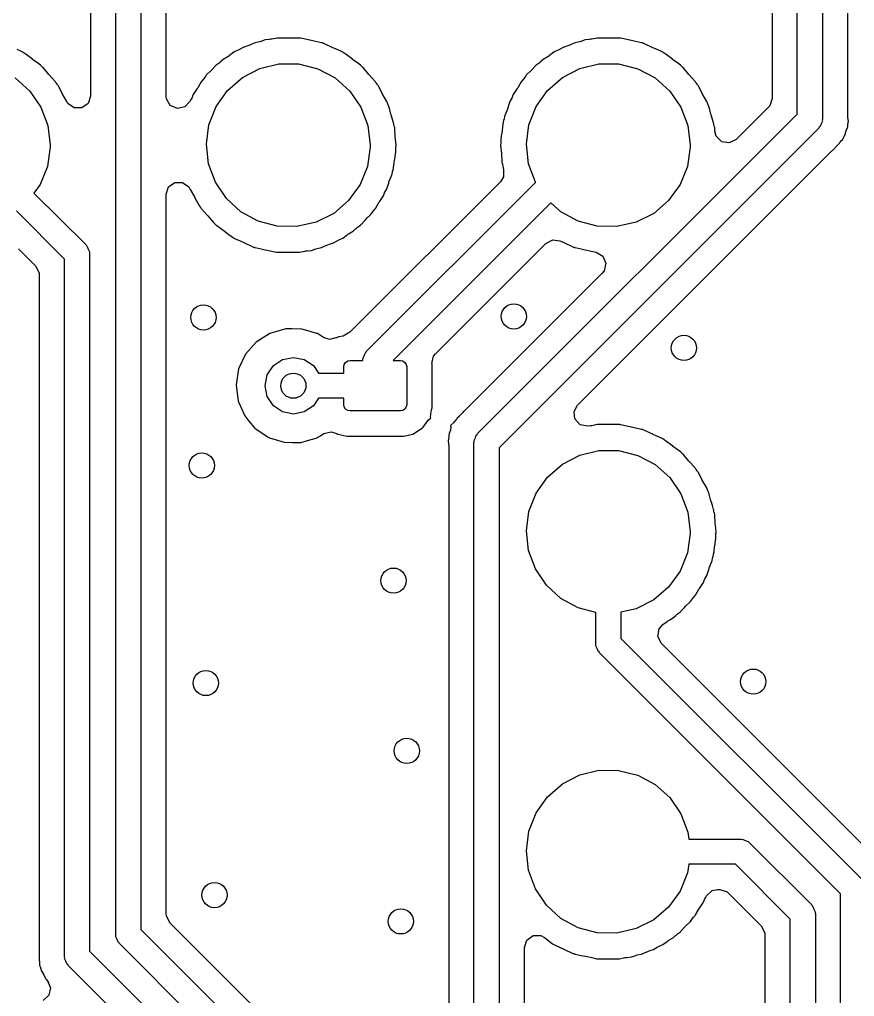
# Model space of a CAD drawing. Extents: x 100.2 to 143.8, y -109.8 to -50.2.
# Drawn here: x 115.78 to 122.4, y -76.1 to -68.34 of the extents above; entities that cross this region are included whole.
import ezdxf

# ---------------------------------------------------------------- set-up
doc = ezdxf.new("R2010")
doc.units = 0
doc.layers.add('BLACK', color=7, linetype='CONTINUOUS')

msp = doc.modelspace()

# ---------------------------------------------------------------- linework, layer by layer
at = {"layer": 'BLACK', "linetype": 'CONTINUOUS'}
for p, q in [((121.95, -69.0926), (121.95, -65.76)), ((121.75, -65.7873), (121.75, -68.9685)), ((122.15, -65.8014), (122.15, -69.134)), ((122.351, -69.1067), (122.351, -65.9255)), ((116.54, -75.61), (116.54, -67.9489)), ((116.74, -67.9471), (116.74, -75.5686)), ((116.34, -68.1695), (116.34, -68.9506)), ((116.941, -68.9506), (116.941, -68.1743)), ((117.78, -68.4981), (117.77, -68.4996)), ((117.821, -68.4895), (117.78, -68.4981)), ((118, -68.4895), (117.821, -68.4895)), ((118.001, -68.4896), (118, -68.4895)), ((118.005, -68.4898), (118.001, -68.4896)), ((118.001, -68.4896), (118.001, -68.4896)), ((118.001, -68.4896), (118.001, -68.4896)), ((118.009, -68.4907), (118.005, -68.4898)), ((118.092, -68.5091), (118.009, -68.4907)), ((118.009, -68.4907), (118.009, -68.4907)), ((120.32, -68.4981), (120.31, -68.4996)), ((120.361, -68.4895), (120.32, -68.4981)), ((120.54, -68.4895), (120.361, -68.4895)), ((120.541, -68.4896), (120.54, -68.4895)), ((120.545, -68.4898), (120.541, -68.4896)), ((120.541, -68.4896), (120.541, -68.4896)), ((120.541, -68.4896), (120.541, -68.4896)), ((120.549, -68.4907), (120.545, -68.4898)), ((120.632, -68.5091), (120.549, -68.4907)), ((120.549, -68.4907), (120.549, -68.4907)), ((117.547, -68.5661), (117.522, -68.5811)), ((117.551, -68.5634), (117.547, -68.5661)), ((117.547, -68.5661), (117.547, -68.5661)), ((117.596, -68.5482), (117.551, -68.5634)), ((117.605, -68.5448), (117.596, -68.5482)), ((117.62, -68.538), (117.605, -68.5448)), ((117.646, -68.5267), (117.62, -68.538)), ((117.68, -68.5195), (117.646, -68.5267)), ((117.691, -68.5165), (117.68, -68.5195)), ((117.726, -68.5044), (117.691, -68.5165)), ((117.761, -68.5007), (117.726, -68.5044)), ((117.77, -68.4996), (117.761, -68.5007)), ((118.093, -68.5093), (118.092, -68.5091)), ((118.125, -68.5162), (118.093, -68.5093)), ((118.174, -68.5267), (118.125, -68.5162)), ((118.177, -68.528), (118.174, -68.5267)), ((118.179, -68.5286), (118.177, -68.528)), ((118.18, -68.529), (118.179, -68.5286)), ((118.186, -68.5301), (118.18, -68.529)), ((118.191, -68.5324), (118.186, -68.5301)), ((118.263, -68.5659), (118.191, -68.5324)), ((118.191, -68.5324), (118.191, -68.5324)), ((118.264, -68.5667), (118.263, -68.5659)), ((118.297, -68.5811), (118.264, -68.5667)), ((120.087, -68.5661), (120.062, -68.5811)), ((120.091, -68.5634), (120.087, -68.5661)), ((120.087, -68.5661), (120.087, -68.5661)), ((120.136, -68.5482), (120.091, -68.5634)), ((120.145, -68.5448), (120.136, -68.5482)), ((120.16, -68.538), (120.145, -68.5448)), ((120.186, -68.5267), (120.16, -68.538)), ((120.22, -68.5195), (120.186, -68.5267)), ((120.231, -68.5165), (120.22, -68.5195)), ((120.266, -68.5044), (120.231, -68.5165)), ((120.301, -68.5007), (120.266, -68.5044)), ((120.31, -68.4996), (120.301, -68.5007)), ((120.633, -68.5093), (120.632, -68.5091)), ((120.665, -68.5162), (120.633, -68.5093)), ((120.714, -68.5267), (120.665, -68.5162)), ((120.717, -68.528), (120.714, -68.5267)), ((120.719, -68.5286), (120.717, -68.528)), ((120.72, -68.529), (120.719, -68.5286)), ((120.726, -68.5301), (120.72, -68.529)), ((120.731, -68.5324), (120.726, -68.5301)), ((120.803, -68.5659), (120.731, -68.5324)), ((120.731, -68.5324), (120.731, -68.5324)), ((120.804, -68.5667), (120.803, -68.5659)), ((120.837, -68.5811), (120.804, -68.5667)), ((115.793, -68.5973), (115.757, -68.5811)), ((115.798, -68.5994), (115.793, -68.5973)), ((115.793, -68.5973), (115.793, -68.5973)), ((115.802, -68.6024), (115.798, -68.5994)), ((115.802, -68.6027), (115.802, -68.6024)), ((115.807, -68.6053), (115.802, -68.6027)), ((115.808, -68.606), (115.807, -68.6053)), ((115.813, -68.6082), (115.808, -68.606)), ((115.829, -68.6206), (115.813, -68.6082)), ((115.878, -68.6576), (115.829, -68.6206)), ((117.437, -68.6323), (117.393, -68.6586)), ((117.444, -68.6275), (117.437, -68.6323)), ((117.478, -68.6024), (117.444, -68.6275)), ((117.482, -68.5994), (117.478, -68.6024)), ((117.487, -68.5973), (117.482, -68.5994)), ((117.511, -68.5867), (117.487, -68.5973)), ((117.487, -68.5973), (117.487, -68.5973)), ((117.522, -68.5811), (117.511, -68.5867)), ((118.333, -68.5973), (118.297, -68.5811)), ((118.338, -68.5994), (118.333, -68.5973)), ((118.333, -68.5973), (118.333, -68.5973)), ((118.342, -68.6024), (118.338, -68.5994)), ((118.342, -68.6027), (118.342, -68.6024)), ((118.347, -68.6053), (118.342, -68.6027)), ((118.348, -68.606), (118.347, -68.6053)), ((118.353, -68.6082), (118.348, -68.606)), ((118.369, -68.6206), (118.353, -68.6082)), ((118.418, -68.6576), (118.369, -68.6206)), ((119.977, -68.6323), (119.933, -68.6586)), ((119.984, -68.6275), (119.977, -68.6323)), ((120.018, -68.6024), (119.984, -68.6275)), ((120.022, -68.5994), (120.018, -68.6024)), ((120.027, -68.5973), (120.022, -68.5994)), ((120.051, -68.5867), (120.027, -68.5973)), ((120.027, -68.5973), (120.027, -68.5973)), ((120.062, -68.5811), (120.051, -68.5867)), ((120.873, -68.5973), (120.837, -68.5811)), ((120.878, -68.5994), (120.873, -68.5973)), ((120.873, -68.5973), (120.873, -68.5973)), ((120.882, -68.6024), (120.878, -68.5994)), ((120.882, -68.6027), (120.882, -68.6024)), ((120.887, -68.6053), (120.882, -68.6027)), ((120.888, -68.606), (120.887, -68.6053)), ((120.893, -68.6082), (120.888, -68.606)), ((120.909, -68.6206), (120.893, -68.6082)), ((120.958, -68.6576), (120.909, -68.6206)), ((115.88, -68.659), (115.878, -68.6576)), ((115.922, -68.6901), (115.88, -68.659)), ((115.942, -68.7045), (115.922, -68.6901)), ((115.946, -68.7083), (115.942, -68.7045)), ((115.95, -68.7118), (115.946, -68.7083)), ((115.952, -68.7135), (115.95, -68.7116)), ((115.95, -68.7116), (115.95, -68.7118)), ((115.956, -68.7172), (115.952, -68.7135)), ((115.952, -68.7135), (115.952, -68.7135)), ((115.96, -68.7205), (115.956, -68.7172)), ((115.963, -68.7246), (115.96, -68.7205)), ((116.01, -68.7799), (115.963, -68.7246)), ((115.963, -68.7246), (115.963, -68.7246)), ((117.334, -68.7083), (117.304, -68.7425)), ((117.338, -68.7045), (117.334, -68.7083)), ((117.334, -68.7083), (117.334, -68.7083)), ((117.36, -68.6881), (117.338, -68.7045)), ((117.37, -68.6799), (117.36, -68.6881)), ((117.389, -68.6622), (117.37, -68.6799)), ((117.393, -68.6586), (117.389, -68.6622)), ((117.389, -68.6622), (117.389, -68.6622)), ((117.545, -68.8024), (117.683, -68.7308)), ((117.683, -68.7308), (117.835, -68.6943)), ((117.835, -68.6943), (117.991, -68.6951)), ((117.991, -68.6951), (118.143, -68.7332)), ((118.42, -68.659), (118.418, -68.6576)), ((118.462, -68.6901), (118.42, -68.659)), ((118.482, -68.7045), (118.462, -68.6901)), ((118.486, -68.7083), (118.482, -68.7045)), ((118.49, -68.7118), (118.486, -68.7083)), ((118.492, -68.7135), (118.49, -68.7116)), ((118.49, -68.7116), (118.49, -68.7118)), ((118.496, -68.7172), (118.492, -68.7135)), ((118.492, -68.7135), (118.492, -68.7135)), ((118.5, -68.7205), (118.496, -68.7172)), ((118.503, -68.7246), (118.5, -68.7205)), ((118.55, -68.7799), (118.503, -68.7246)), ((118.503, -68.7246), (118.503, -68.7246)), ((119.874, -68.7083), (119.844, -68.7425)), ((119.878, -68.7045), (119.874, -68.7083)), ((119.874, -68.7083), (119.874, -68.7083)), ((119.9, -68.6881), (119.878, -68.7045)), ((119.91, -68.6799), (119.9, -68.6881)), ((119.929, -68.6622), (119.91, -68.6799)), ((119.933, -68.6586), (119.929, -68.6622)), ((119.929, -68.6622), (119.929, -68.6622)), ((120.085, -68.8024), (120.223, -68.7308)), ((120.223, -68.7308), (120.375, -68.6943)), ((120.375, -68.6943), (120.531, -68.6951)), ((120.531, -68.6951), (120.683, -68.7332)), ((120.96, -68.659), (120.958, -68.6576)), ((121.002, -68.6901), (120.96, -68.659)), ((121.022, -68.7045), (121.002, -68.6901)), ((121.026, -68.7083), (121.022, -68.7045)), ((121.03, -68.7118), (121.026, -68.7083)), ((121.032, -68.7135), (121.03, -68.7116)), ((121.03, -68.7116), (121.03, -68.7118)), ((121.036, -68.7172), (121.032, -68.7135)), ((121.032, -68.7135), (121.032, -68.7135)), ((121.04, -68.7205), (121.036, -68.7172)), ((121.043, -68.7246), (121.04, -68.7205)), ((121.09, -68.7799), (121.043, -68.7246)), ((121.043, -68.7246), (121.043, -68.7246)), ((115.741, -68.8063), (115.858, -68.9101)), ((116.012, -68.7823), (116.01, -68.7799)), ((116.058, -68.8335), (116.012, -68.7823)), ((117.243, -68.8085), (117.235, -68.8191)), ((117.255, -68.79), (117.243, -68.8085)), ((117.258, -68.7855), (117.255, -68.79)), ((117.255, -68.79), (117.255, -68.79)), ((117.298, -68.7482), (117.258, -68.7855)), ((117.304, -68.7425), (117.298, -68.7482)), ((117.427, -68.9051), (117.545, -68.8024)), ((118.143, -68.7332), (118.281, -68.8063)), ((118.281, -68.8063), (118.398, -68.9101)), ((118.552, -68.7823), (118.55, -68.7799)), ((118.598, -68.8335), (118.552, -68.7823)), ((119.783, -68.8085), (119.775, -68.8191)), ((119.795, -68.79), (119.783, -68.8085)), ((119.798, -68.7855), (119.795, -68.79)), ((119.795, -68.79), (119.795, -68.79)), ((119.838, -68.7482), (119.798, -68.7855)), ((119.844, -68.7425), (119.838, -68.7482)), ((119.967, -68.9051), (120.085, -68.8024)), ((120.683, -68.7332), (120.821, -68.8063)), ((120.821, -68.8063), (120.938, -68.9101)), ((121.092, -68.7823), (121.09, -68.7799)), ((121.138, -68.8335), (121.092, -68.7823)), ((116.062, -68.8373), (116.058, -68.8335)), ((116.058, -68.8335), (116.058, -68.8335)), ((116.064, -68.8418), (116.062, -68.8373)), ((116.066, -68.8445), (116.064, -68.8418)), ((116.074, -68.8557), (116.066, -68.8445)), ((116.079, -68.8616), (116.074, -68.8557)), ((116.082, -68.8663), (116.079, -68.8616)), ((116.114, -68.9274), (116.082, -68.8663)), ((116.082, -68.8663), (116.082, -68.8663)), ((117.191, -68.8845), (117.187, -68.8906)), ((117.218, -68.8373), (117.191, -68.8845)), ((117.235, -68.8191), (117.218, -68.8373)), ((118.602, -68.8373), (118.598, -68.8335)), ((118.598, -68.8335), (118.598, -68.8335)), ((118.604, -68.8418), (118.602, -68.8373)), ((118.606, -68.8445), (118.604, -68.8418)), ((118.614, -68.8557), (118.606, -68.8445)), ((118.619, -68.8616), (118.614, -68.8557)), ((118.622, -68.8663), (118.619, -68.8616)), ((118.654, -68.9274), (118.622, -68.8663)), ((118.622, -68.8663), (118.622, -68.8663)), ((119.731, -68.8845), (119.727, -68.8906)), ((119.758, -68.8373), (119.731, -68.8845)), ((119.775, -68.8191), (119.758, -68.8373)), ((121.142, -68.8373), (121.138, -68.8335)), ((121.138, -68.8335), (121.138, -68.8335)), ((121.144, -68.8418), (121.142, -68.8373)), ((121.146, -68.8445), (121.144, -68.8418)), ((121.154, -68.8557), (121.146, -68.8445)), ((121.159, -68.8616), (121.154, -68.8557)), ((121.162, -68.8663), (121.159, -68.8616)), ((121.194, -68.9274), (121.162, -68.8663)), ((121.162, -68.8663), (121.162, -68.8663)), ((115.858, -68.9101), (115.946, -69.0389)), ((116.116, -68.9308), (116.114, -68.9274)), ((116.151, -68.9922), (116.116, -68.9308)), ((116.34, -68.9506), (116.321, -69.0087)), ((116.943, -68.9711), (116.941, -68.9506)), ((117.146, -68.961), (117.139, -68.9738)), ((117.153, -68.9433), (117.146, -68.961)), ((117.155, -68.9384), (117.153, -68.9433)), ((117.153, -68.9433), (117.153, -68.9433)), ((117.187, -68.8906), (117.155, -68.9384)), ((117.337, -69.0328), (117.427, -68.9051)), ((118.398, -68.9101), (118.486, -69.0389)), ((118.656, -68.9308), (118.654, -68.9274)), ((118.691, -68.9922), (118.656, -68.9308)), ((119.686, -68.961), (119.679, -68.9738)), ((119.693, -68.9433), (119.686, -68.961)), ((119.695, -68.9384), (119.693, -68.9433)), ((119.693, -68.9433), (119.693, -68.9433)), ((119.727, -68.8906), (119.695, -68.9384)), ((119.877, -69.0328), (119.967, -68.9051)), ((120.938, -68.9101), (121.026, -69.0389)), ((121.196, -68.9308), (121.194, -68.9274)), ((121.231, -68.9922), (121.196, -68.9308)), ((115.946, -69.0389), (116.001, -69.185)), ((116.152, -68.9938), (116.151, -68.9922)), ((116.16, -69.0087), (116.152, -68.9938)), ((116.21, -69.0447), (116.16, -69.0087)), ((116.321, -69.0087), (116.271, -69.0447)), ((116.973, -69.0241), (116.943, -68.9711)), ((117.029, -69.049), (116.973, -69.0241)), ((117.089, -69.0363), (117.029, -69.049)), ((117.129, -68.9922), (117.089, -69.0363)), ((117.139, -68.9738), (117.129, -68.9922)), ((117.129, -68.9922), (117.129, -68.9922)), ((117.28, -69.1784), (117.337, -69.0328)), ((118.486, -69.0389), (118.541, -69.185)), ((118.693, -68.9971), (118.691, -68.9922)), ((118.694, -68.9997), (118.693, -68.9971)), ((118.7, -69.0153), (118.694, -68.9997)), ((118.705, -69.0251), (118.7, -69.0153)), ((118.712, -69.049), (118.705, -69.0251)), ((119.663, -69.0087), (119.652, -69.0447)), ((119.667, -68.9971), (119.663, -69.0087)), ((119.669, -68.9922), (119.667, -68.9971)), ((119.667, -68.9971), (119.667, -68.9971)), ((119.671, -68.9877), (119.669, -68.9922)), ((119.679, -68.9738), (119.671, -68.9877)), ((119.82, -69.1784), (119.877, -69.0328)), ((121.026, -69.0389), (121.081, -69.185)), ((121.233, -68.9971), (121.231, -68.9922)), ((121.234, -68.9997), (121.233, -68.9971)), ((121.24, -69.0153), (121.234, -68.9997)), ((121.245, -69.0251), (121.24, -69.0153)), ((121.252, -69.049), (121.245, -69.0251)), ((121.721, -69.0385), (121.465, -69.2943)), ((121.731, -69.0267), (121.721, -69.0385)), ((121.75, -68.9685), (121.731, -69.0267)), ((116.271, -69.0447), (116.21, -69.0447)), ((118.724, -69.0936), (118.712, -69.049)), ((118.726, -69.0979), (118.724, -69.0936)), ((118.732, -69.1187), (118.726, -69.0979)), ((118.746, -69.1622), (118.732, -69.1187)), ((119.412, -71.6303), (121.95, -69.0926)), ((119.625, -69.1152), (119.623, -69.1307)), ((119.626, -69.1099), (119.625, -69.1152)), ((119.631, -69.0979), (119.626, -69.1099)), ((119.649, -69.0532), (119.631, -69.0979)), ((119.651, -69.0471), (119.649, -69.0532)), ((119.652, -69.0447), (119.651, -69.0471)), ((121.264, -69.0936), (121.252, -69.049)), ((121.266, -69.0979), (121.264, -69.0936)), ((121.272, -69.1187), (121.266, -69.0979)), ((121.286, -69.1622), (121.272, -69.1187)), ((122.351, -69.12), (122.351, -69.1067)), ((116.001, -69.185), (116.02, -69.34)), ((117.26, -69.3332), (117.28, -69.1784)), ((118.541, -69.185), (118.56, -69.34)), ((118.748, -69.1734), (118.746, -69.1622)), ((118.751, -69.1893), (118.748, -69.1734)), ((118.752, -69.1934), (118.751, -69.1893)), ((118.755, -69.2032), (118.752, -69.1934)), ((119.613, -69.1674), (119.607, -69.2229)), ((119.614, -69.1622), (119.613, -69.1674)), ((119.615, -69.1573), (119.614, -69.1622)), ((119.619, -69.1452), (119.615, -69.1573)), ((119.615, -69.1573), (119.615, -69.1573)), ((119.623, -69.1307), (119.619, -69.1452)), ((119.8, -69.3332), (119.82, -69.1784)), ((121.081, -69.185), (121.1, -69.34)), ((121.288, -69.1734), (121.286, -69.1622)), ((121.291, -69.1893), (121.288, -69.1734)), ((121.292, -69.1934), (121.291, -69.1893)), ((121.295, -69.2032), (121.292, -69.1934)), ((122.131, -69.1928), (122.124, -69.1975)), ((122.138, -69.1705), (122.131, -69.1928)), ((122.149, -69.1496), (122.138, -69.1705)), ((122.15, -69.134), (122.148, -69.1417)), ((122.148, -69.1417), (122.149, -69.1496)), ((122.347, -69.1999), (122.35, -69.1934)), ((122.35, -69.1934), (122.351, -69.1871)), ((122.355, -69.1489), (122.351, -69.12)), ((122.351, -69.1809), (122.353, -69.1581)), ((122.351, -69.1871), (122.351, -69.1809)), ((122.353, -69.1578), (122.355, -69.1489)), ((122.353, -69.1581), (122.353, -69.1578)), ((122.353, -69.1578), (122.353, -69.1578)), ((118.755, -69.2086), (118.755, -69.2032)), ((118.758, -69.2709), (118.755, -69.2086)), ((118.755, -69.2086), (118.755, -69.2086)), ((118.758, -69.276), (118.758, -69.2709)), ((122.121, -69.2047), (119.583, -71.7424)), ((119.6, -69.2673), (119.596, -69.2922)), ((119.606, -69.2287), (119.6, -69.2673)), ((119.607, -69.2229), (119.606, -69.2287)), ((121.295, -69.2086), (121.295, -69.2032)), ((121.296, -69.2295), (121.295, -69.2086)), ((121.295, -69.2086), (121.295, -69.2086)), ((121.307, -69.2692), (121.296, -69.2295)), ((121.35, -69.3125), (121.307, -69.2692)), ((122.124, -69.1975), (122.121, -69.2047)), ((122.313, -69.2867), (122.323, -69.2673)), ((122.323, -69.2673), (122.324, -69.2654)), ((122.324, -69.2654), (122.329, -69.2579)), ((122.324, -69.2654), (122.324, -69.2654)), ((122.329, -69.2579), (122.336, -69.2319)), ((122.336, -69.2319), (122.34, -69.2181)), ((122.34, -69.2181), (122.347, -69.1999)), ((122.347, -69.1999), (122.347, -69.1999)), ((116.02, -69.34), (116.02, -69.3536)), ((117.277, -69.4884), (117.26, -69.3332)), ((118.56, -69.34), (118.56, -69.3536)), ((118.76, -69.2922), (118.758, -69.276)), ((118.765, -69.34), (118.76, -69.2922)), ((118.764, -69.3545), (118.765, -69.3452)), ((118.765, -69.3452), (118.765, -69.34)), ((119.596, -69.3255), (119.595, -69.34)), ((119.595, -69.34), (119.595, -69.3452)), ((119.595, -69.3452), (119.595, -69.3452)), ((119.595, -69.3452), (119.602, -69.404)), ((119.596, -69.2922), (119.596, -69.2976)), ((119.596, -69.2976), (119.597, -69.31)), ((119.597, -69.31), (119.596, -69.3255)), ((119.817, -69.4884), (119.8, -69.3332)), ((121.1, -69.34), (121.1, -69.3536)), ((121.41, -69.3221), (121.35, -69.3125)), ((121.465, -69.2943), (121.41, -69.3221)), ((122.232, -69.3794), (122.266, -69.3432)), ((122.266, -69.3432), (122.268, -69.3405)), ((122.268, -69.3405), (122.282, -69.3267)), ((122.282, -69.3267), (122.285, -69.323)), ((122.285, -69.323), (122.288, -69.3191)), ((122.288, -69.3191), (122.302, -69.3041)), ((122.302, -69.3041), (122.308, -69.2974)), ((122.302, -69.3041), (122.302, -69.3041)), ((122.308, -69.2974), (122.312, -69.2889)), ((122.312, -69.2889), (122.313, -69.2867)), ((122.312, -69.2889), (122.312, -69.2889)), ((116.02, -69.3536), (115.998, -69.5082)), ((118.56, -69.3536), (118.538, -69.5082)), ((118.754, -69.4513), (118.763, -69.393)), ((118.763, -69.37), (118.764, -69.3545)), ((118.764, -69.3878), (118.763, -69.37)), ((118.763, -69.393), (118.764, -69.3878)), ((119.602, -69.404), (119.602, -69.4091)), ((119.602, -69.4091), (119.605, -69.4672)), ((121.015, -70.5945), (122.225, -69.3843)), ((121.1, -69.3536), (121.078, -69.5082)), ((122.225, -69.3843), (122.228, -69.3816)), ((122.228, -69.3816), (122.232, -69.3794)), ((117.331, -69.6351), (117.277, -69.4884)), ((118.746, -69.5178), (118.748, -69.5002)), ((118.748, -69.5002), (118.753, -69.4571)), ((118.753, -69.4571), (118.754, -69.4513)), ((119.605, -69.4672), (119.605, -69.4768)), ((119.605, -69.4768), (119.607, -69.4819)), ((119.607, -69.4819), (119.607, -69.4819)), ((119.607, -69.4819), (119.609, -69.4907)), ((119.609, -69.4907), (119.612, -69.5066)), ((119.612, -69.5066), (119.614, -69.5178)), ((119.871, -69.6351), (119.817, -69.4884)), ((115.998, -69.5082), (115.94, -69.6531)), ((118.538, -69.5082), (118.48, -69.6531)), ((118.711, -69.6268), (118.729, -69.5824)), ((118.729, -69.5824), (118.732, -69.575)), ((118.732, -69.575), (118.734, -69.5701)), ((118.732, -69.575), (118.732, -69.575)), ((118.734, -69.5701), (118.737, -69.5493)), ((118.737, -69.5493), (118.741, -69.5349)), ((118.741, -69.5349), (118.745, -69.5227)), ((118.745, -69.5227), (118.746, -69.5178)), ((118.745, -69.5227), (118.745, -69.5227)), ((119.614, -69.5178), (119.615, -69.5227)), ((119.615, -69.5227), (119.615, -69.5227)), ((119.615, -69.5227), (119.618, -69.5308)), ((119.618, -69.5308), (119.618, -69.592)), ((121.078, -69.5082), (121.02, -69.6531)), ((115.94, -69.6531), (115.891, -69.7201)), ((116.959, -69.6713), (117.009, -69.6353)), ((117.009, -69.6353), (117.07, -69.6353)), ((117.07, -69.6353), (117.12, -69.6713)), ((117.418, -69.7647), (117.331, -69.6351)), ((118.48, -69.6531), (118.388, -69.78)), ((119.594, -69.6314), (118.425, -70.7997)), ((118.529, -70.9793), (119.872, -69.6367)), ((118.696, -69.6722), (118.707, -69.6405)), ((118.707, -69.6405), (118.709, -69.6329)), ((118.709, -69.6329), (118.711, -69.6268)), ((118.711, -69.6268), (118.711, -69.6268)), ((119.618, -69.592), (119.594, -69.6314)), ((119.872, -69.6367), (119.871, -69.6351)), ((121.02, -69.6531), (120.928, -69.78)), ((115.891, -69.7201), (116.304, -70.1323)), ((116.941, -69.7294), (116.959, -69.6713)), ((116.941, -75.4445), (116.941, -69.7294)), ((117.12, -69.6713), (117.128, -69.6862)), ((117.128, -69.6862), (117.129, -69.6878)), ((117.129, -69.6878), (117.132, -69.6932)), ((117.132, -69.6932), (117.164, -69.7492)), ((118.665, -69.7416), (118.668, -69.7353)), ((118.668, -69.7353), (118.674, -69.719)), ((118.674, -69.719), (118.681, -69.7062)), ((118.681, -69.7062), (118.689, -69.6923)), ((118.689, -69.6923), (118.691, -69.6878)), ((118.689, -69.6923), (118.689, -69.6923)), ((118.691, -69.6878), (118.696, -69.6722)), ((117.164, -69.7492), (117.166, -69.7526)), ((117.166, -69.7526), (117.191, -69.8004)), ((117.191, -69.8004), (117.201, -69.8184)), ((117.533, -69.8698), (117.418, -69.7647)), ((118.388, -69.78), (118.27, -69.8814)), ((118.602, -69.8427), (118.629, -69.7955)), ((118.629, -69.7955), (118.633, -69.7894)), ((118.633, -69.7894), (118.665, -69.7416)), ((119.994, -69.7975), (118.741, -71.05)), ((120.073, -69.8698), (119.994, -69.7975)), ((120.928, -69.78), (120.81, -69.8814)), ((116.133, -70.2444), (115.751, -69.8628)), ((117.201, -69.8184), (117.206, -69.8243)), ((117.206, -69.8243), (117.214, -69.8355)), ((117.214, -69.8355), (117.216, -69.8382)), ((117.216, -69.8382), (117.218, -69.8427)), ((117.218, -69.8427), (117.222, -69.8465)), ((117.222, -69.8465), (117.222, -69.8465)), ((117.222, -69.8465), (117.268, -69.8977)), ((117.671, -69.9444), (117.533, -69.8698)), ((118.27, -69.8814), (118.13, -69.9516)), ((118.537, -69.9178), (118.562, -69.8945)), ((118.562, -69.8945), (118.577, -69.8715)), ((118.577, -69.8715), (118.585, -69.8609)), ((118.585, -69.8609), (118.598, -69.8465)), ((118.598, -69.8465), (118.602, -69.8427)), ((118.598, -69.8465), (118.598, -69.8465)), ((120.211, -69.9444), (120.073, -69.8698)), ((120.81, -69.8814), (120.67, -69.9516)), ((117.268, -69.8977), (117.27, -69.9001)), ((117.27, -69.9001), (117.317, -69.9554)), ((117.317, -69.9554), (117.317, -69.9554)), ((117.317, -69.9554), (117.32, -69.9595)), ((117.32, -69.9595), (117.324, -69.9628)), ((117.324, -69.9628), (117.328, -69.9665)), ((117.328, -69.9665), (117.328, -69.9665)), ((117.328, -69.9665), (117.33, -69.9684)), ((117.33, -69.9684), (117.33, -69.9682)), ((117.33, -69.9682), (117.334, -69.9717)), ((117.334, -69.9717), (117.338, -69.9755)), ((117.822, -69.984), (117.671, -69.9444)), ((118.13, -69.9516), (117.978, -69.9864)), ((118.482, -69.9755), (118.486, -69.9717)), ((118.486, -69.9717), (118.516, -69.9375)), ((118.486, -69.9717), (118.486, -69.9717)), ((118.516, -69.9375), (118.522, -69.9318)), ((118.522, -69.9318), (118.537, -69.9178)), ((120.362, -69.984), (120.211, -69.9444)), ((120.67, -69.9516), (120.518, -69.9864)), ((117.338, -69.9755), (117.342, -69.9786)), ((117.342, -69.9786), (117.342, -69.9786)), ((117.342, -69.9786), (117.4, -70.021)), ((117.4, -70.021), (117.402, -70.0224)), ((117.402, -70.0224), (117.426, -70.0405)), ((117.426, -70.0405), (117.467, -70.0718)), ((117.978, -69.9864), (117.822, -69.984)), ((118.376, -70.0525), (118.383, -70.0477)), ((118.383, -70.0477), (118.393, -70.0417)), ((118.393, -70.0417), (118.427, -70.0214)), ((118.427, -70.0214), (118.444, -70.0054)), ((118.444, -70.0054), (118.45, -70.0001)), ((118.45, -70.0001), (118.46, -69.9919)), ((118.46, -69.9919), (118.482, -69.9755)), ((120.518, -69.9864), (120.362, -69.984)), ((117.467, -70.0718), (117.472, -70.074)), ((117.472, -70.074), (117.473, -70.0747)), ((117.473, -70.0747), (117.478, -70.0773)), ((117.478, -70.0773), (117.478, -70.0776)), ((117.478, -70.0776), (117.482, -70.0806)), ((117.482, -70.0806), (117.487, -70.0827)), ((117.487, -70.0827), (117.487, -70.0827)), ((117.487, -70.0827), (117.509, -70.0923)), ((117.509, -70.0923), (117.556, -70.1133)), ((117.556, -70.1133), (117.557, -70.1141)), ((117.557, -70.1141), (117.629, -70.1476)), ((118.224, -70.1318), (118.236, -70.1275)), ((118.236, -70.1275), (118.269, -70.1166)), ((118.269, -70.1166), (118.298, -70.0989)), ((118.298, -70.0989), (118.309, -70.0933)), ((118.309, -70.0933), (118.311, -70.0923)), ((118.311, -70.0923), (118.338, -70.0806)), ((118.338, -70.0806), (118.342, -70.0776)), ((118.342, -70.0776), (118.376, -70.0525)), ((118.342, -70.0776), (118.342, -70.0776)), ((119.079, -70.9964), (119.955, -70.1201)), ((119.955, -70.1201), (120.009, -70.0923)), ((120.009, -70.0923), (120.065, -70.0996)), ((120.065, -70.0996), (120.096, -70.1133)), ((120.096, -70.1133), (120.097, -70.1141)), ((120.097, -70.1141), (120.169, -70.1476)), ((115.768, -70.1632), (115.904, -70.2985)), ((116.304, -70.1323), (116.307, -70.1395)), ((116.307, -70.1395), (116.314, -70.1442)), ((116.314, -70.1442), (116.321, -70.1665)), ((116.321, -70.1665), (116.332, -70.1874)), ((116.332, -70.1874), (116.331, -70.1953)), ((116.331, -70.1953), (116.333, -70.203)), ((116.333, -70.203), (116.333, -75.7416)), ((117.629, -70.1476), (117.629, -70.1476)), ((117.629, -70.1476), (117.634, -70.1499)), ((117.634, -70.1499), (117.64, -70.151)), ((117.64, -70.151), (117.641, -70.1515)), ((117.641, -70.1515), (117.643, -70.152)), ((117.643, -70.152), (117.646, -70.1533)), ((117.646, -70.1533), (117.695, -70.1638)), ((117.695, -70.1638), (117.727, -70.1707)), ((117.727, -70.1707), (117.728, -70.1709)), ((117.728, -70.1709), (117.752, -70.1761)), ((117.752, -70.1761), (117.815, -70.1902)), ((117.815, -70.1902), (117.819, -70.1904)), ((117.819, -70.1904), (117.819, -70.1904)), ((117.819, -70.1904), (117.819, -70.1904)), ((117.819, -70.1904), (117.82, -70.1905)), ((117.82, -70.1905), (117.999, -70.1905)), ((117.999, -70.1905), (118.04, -70.1819)), ((118.04, -70.1819), (118.05, -70.1804)), ((118.05, -70.1804), (118.059, -70.1793)), ((118.059, -70.1793), (118.094, -70.1756)), ((118.094, -70.1756), (118.129, -70.1635)), ((118.129, -70.1635), (118.14, -70.1605)), ((118.14, -70.1605), (118.174, -70.1533)), ((118.174, -70.1533), (118.179, -70.1512)), ((118.179, -70.1512), (118.215, -70.1352)), ((118.179, -70.1512), (118.179, -70.1512)), ((118.215, -70.1352), (118.224, -70.1318)), ((120.169, -70.1476), (120.169, -70.1476)), ((120.169, -70.1476), (120.174, -70.1499)), ((120.174, -70.1499), (120.18, -70.151)), ((120.18, -70.151), (120.181, -70.1515)), ((120.181, -70.1515), (120.183, -70.152)), ((120.183, -70.152), (120.186, -70.1533)), ((120.186, -70.1533), (120.235, -70.1638)), ((120.235, -70.1638), (120.267, -70.1707)), ((120.267, -70.1707), (120.268, -70.1709)), ((120.268, -70.1709), (120.313, -70.1809)), ((120.313, -70.1809), (120.354, -70.19)), ((120.354, -70.19), (120.407, -70.2212)), ((116.133, -75.783), (116.133, -70.2444)), ((120.407, -70.2212), (120.431, -70.2773)), ((120.431, -70.2773), (120.418, -70.337)), ((115.904, -70.2985), (115.931, -70.353)), ((115.931, -70.353), (115.933, -70.3685)), ((120.402, -70.3567), (119.308, -71.4507)), ((120.418, -70.337), (120.402, -70.3567)), ((115.933, -70.3685), (115.933, -75.7295)), ((120.205, -71.4039), (121.015, -70.5945)), ((117.881, -70.801), (117.771, -70.8326)), ((117.888, -70.7991), (117.881, -70.801)), ((117.881, -70.801), (117.881, -70.801)), ((117.895, -70.7991), (117.888, -70.7991)), ((117.941, -70.7994), (117.895, -70.7991)), ((118.017, -70.7999), (117.941, -70.7994)), ((118.076, -70.8175), (118.017, -70.7999)), ((118.134, -70.8348), (118.076, -70.8175)), ((118.398, -70.8258), (118.345, -70.8556)), ((118.412, -70.8113), (118.398, -70.8258)), ((118.418, -70.8046), (118.412, -70.8113)), ((118.422, -70.8024), (118.418, -70.8046)), ((118.425, -70.7997), (118.422, -70.8024)), ((117.655, -70.9034), (117.57, -71.0001)), ((117.764, -70.8345), (117.655, -70.9034)), ((117.771, -70.8326), (117.764, -70.8345)), ((117.771, -70.8326), (117.771, -70.8326)), ((118.141, -70.8368), (118.134, -70.8348)), ((118.134, -70.8348), (118.134, -70.8348)), ((118.189, -70.8679), (118.141, -70.8368)), ((118.239, -70.8837), (118.189, -70.8679)), ((118.284, -70.8709), (118.239, -70.8837)), ((118.285, -70.8732), (118.284, -70.8709)), ((118.294, -70.8695), (118.285, -70.8732)), ((118.302, -70.864), (118.294, -70.8695)), ((118.312, -70.8621), (118.302, -70.864)), ((118.345, -70.8556), (118.312, -70.8621)), ((118.312, -70.8621), (118.312, -70.8621)), ((118.526, -70.9865), (118.529, -70.9793)), ((117.57, -71.0001), (117.515, -71.1169)), ((117.791, -71.0909), (117.864, -71.0421)), ((117.864, -71.0421), (117.95, -71.025)), ((117.95, -71.025), (118.036, -71.0421)), ((118.036, -71.0421), (118.109, -71.0909)), ((118.365, -71.0646), (118.381, -71.0538)), ((118.381, -71.0538), (118.4, -71.05)), ((118.4, -71.05), (118.5, -71.05)), ((118.5, -71.05), (118.502, -71.0423)), ((118.501, -71.0344), (118.512, -71.0135)), ((118.502, -71.0423), (118.501, -71.0344)), ((118.512, -71.0135), (118.519, -70.9912)), ((118.519, -70.9912), (118.526, -70.9865)), ((118.741, -71.05), (118.8, -71.05)), ((118.8, -71.05), (118.819, -71.0538)), ((118.819, -71.0538), (118.835, -71.0646)), ((119.05, -71.0747), (119.063, -71.0163)), ((119.063, -71.0163), (119.079, -70.9964)), ((117.515, -71.1169), (117.495, -71.2444)), ((117.742, -71.1639), (117.791, -71.0909)), ((118.109, -71.0909), (118.149, -71.15)), ((118.35, -71.1), (118.354, -71.0809)), ((118.35, -71.15), (118.35, -71.1)), ((118.354, -71.0809), (118.365, -71.0646)), ((118.835, -71.0646), (118.846, -71.0809)), ((118.846, -71.0809), (118.85, -71.1)), ((118.85, -71.1), (118.85, -71.4)), ((119.051, -71.0753), (119.05, -71.0747)), ((119.051, -71.4247), (119.051, -71.0753)), ((117.725, -71.25), (117.742, -71.1639)), ((118.149, -71.15), (118.35, -71.15)), ((117.495, -71.2444), (117.512, -71.3724)), ((117.742, -71.3361), (117.725, -71.25)), ((117.791, -71.4091), (117.742, -71.3361)), ((118.149, -71.35), (118.109, -71.4091)), ((118.35, -71.35), (118.149, -71.35)), ((118.35, -71.4), (118.35, -71.35)), ((117.512, -71.3724), (117.514, -71.3788)), ((117.514, -71.3788), (117.514, -71.3788)), ((117.514, -71.3788), (117.561, -71.4841)), ((117.864, -71.4579), (117.791, -71.4091)), ((118.109, -71.4091), (118.036, -71.4579)), ((118.354, -71.4191), (118.35, -71.4)), ((118.365, -71.4354), (118.354, -71.4191)), ((118.381, -71.4462), (118.365, -71.4354)), ((118.4, -71.45), (118.381, -71.4462)), ((118.819, -71.4462), (118.8, -71.45)), ((118.835, -71.4354), (118.819, -71.4462)), ((118.846, -71.4191), (118.835, -71.4354)), ((118.85, -71.4), (118.846, -71.4191)), ((119.041, -71.4733), (119.047, -71.4409)), ((119.047, -71.4409), (119.051, -71.4247)), ((120.178, -71.4537), (120.205, -71.4039)), ((117.561, -71.4841), (117.564, -71.4905)), ((117.564, -71.4905), (117.597, -71.5305)), ((117.95, -71.475), (117.864, -71.4579)), ((118.036, -71.4579), (117.95, -71.475)), ((118.8, -71.45), (118.4, -71.45)), ((118.981, -71.5806), (119.019, -71.5226)), ((119.019, -71.5226), (119.042, -71.5051)), ((119.039, -71.499), (119.041, -71.4733)), ((119.042, -71.5051), (119.039, -71.499)), ((119.245, -71.5159), (119.231, -71.5305)), ((119.248, -71.512), (119.245, -71.5159)), ((119.251, -71.5083), (119.248, -71.512)), ((119.265, -71.4945), (119.251, -71.5083)), ((119.267, -71.4918), (119.265, -71.4945)), ((119.295, -71.4623), (119.267, -71.4918)), ((119.301, -71.4556), (119.295, -71.4623)), ((119.305, -71.4534), (119.301, -71.4556)), ((119.308, -71.4507), (119.305, -71.4534)), ((120.185, -71.5145), (120.178, -71.4537)), ((120.226, -71.5598), (120.185, -71.5145)), ((117.597, -71.5305), (117.642, -71.5839)), ((117.642, -71.5839), (117.642, -71.5839)), ((117.642, -71.5839), (117.647, -71.5893)), ((117.647, -71.5893), (117.754, -71.6608)), ((118.898, -71.636), (118.958, -71.5956)), ((118.958, -71.5956), (118.972, -71.586)), ((118.972, -71.586), (118.981, -71.5806)), ((119.198, -71.6005), (119.197, -71.6031)), ((119.221, -71.5457), (119.198, -71.5655)), ((119.198, -71.5655), (119.201, -71.5738)), ((119.201, -71.5738), (119.198, -71.6005)), ((119.225, -71.5376), (119.221, -71.5457)), ((119.231, -71.5305), (119.225, -71.5376)), ((120.286, -71.5723), (120.226, -71.5598)), ((120.308, -71.57), (120.286, -71.5723)), ((120.31, -71.5696), (120.308, -71.57)), ((120.32, -71.5681), (120.31, -71.5696)), ((120.361, -71.5595), (120.32, -71.5681)), ((120.54, -71.5595), (120.361, -71.5595)), ((120.541, -71.5596), (120.54, -71.5595)), ((120.545, -71.5598), (120.541, -71.5596)), ((120.541, -71.5596), (120.541, -71.5596)), ((120.541, -71.5596), (120.541, -71.5596)), ((120.549, -71.5607), (120.545, -71.5598)), ((120.632, -71.5791), (120.549, -71.5607)), ((120.549, -71.5607), (120.549, -71.5607)), ((120.633, -71.5793), (120.632, -71.5791)), ((120.654, -71.5839), (120.633, -71.5793)), ((120.714, -71.5967), (120.654, -71.5839)), ((120.717, -71.598), (120.714, -71.5967)), ((120.719, -71.5986), (120.717, -71.598)), ((120.72, -71.599), (120.719, -71.5986)), ((120.726, -71.6001), (120.72, -71.599)), ((120.731, -71.6024), (120.726, -71.6001)), ((117.754, -71.6608), (117.761, -71.6629)), ((117.761, -71.6629), (117.761, -71.6629)), ((117.761, -71.6629), (117.806, -71.6769)), ((117.806, -71.6769), (117.877, -71.6993)), ((118.063, -71.6861), (118.131, -71.6677)), ((118.131, -71.6677), (118.164, -71.6476)), ((118.164, -71.6476), (118.191, -71.6308)), ((118.191, -71.6308), (118.25, -71.6165)), ((118.25, -71.6165), (118.285, -71.6283)), ((118.285, -71.6283), (118.285, -71.6268)), ((118.285, -71.6268), (118.294, -71.6305)), ((118.294, -71.6305), (118.302, -71.636)), ((118.302, -71.636), (118.375, -71.6505)), ((118.375, -71.6505), (118.825, -71.6505)), ((118.825, -71.6505), (118.898, -71.636)), ((119.18, -71.6769), (119.178, -71.6861)), ((119.183, -71.6541), (119.18, -71.6769)), ((119.187, -71.6308), (119.183, -71.6416)), ((119.183, -71.6416), (119.183, -71.6479)), ((119.183, -71.6479), (119.183, -71.6541)), ((119.193, -71.6169), (119.187, -71.6308)), ((119.197, -71.6031), (119.193, -71.6169)), ((119.384, -71.6854), (119.395, -71.6645)), ((119.395, -71.6645), (119.402, -71.6422)), ((119.402, -71.6422), (119.409, -71.6375)), ((119.409, -71.6375), (119.412, -71.6303)), ((120.803, -71.6359), (120.731, -71.6024)), ((120.731, -71.6024), (120.731, -71.6024)), ((120.804, -71.6367), (120.803, -71.6359)), ((120.829, -71.6476), (120.804, -71.6367)), ((120.873, -71.6673), (120.829, -71.6476)), ((120.878, -71.6694), (120.873, -71.6673)), ((120.873, -71.6673), (120.873, -71.6673)), ((120.882, -71.6724), (120.878, -71.6694)), ((120.882, -71.6727), (120.882, -71.6724)), ((120.887, -71.6753), (120.882, -71.6727)), ((120.888, -71.676), (120.887, -71.6753)), ((120.893, -71.6782), (120.888, -71.676)), ((120.897, -71.6815), (120.893, -71.6782)), ((117.877, -71.6993), (117.942, -71.7005)), ((117.942, -71.7005), (117.999, -71.7015)), ((117.999, -71.7015), (117.999, -71.7015)), ((117.999, -71.7015), (118.006, -71.7016)), ((118.006, -71.7016), (118.013, -71.6998)), ((118.013, -71.6998), (118.063, -71.6861)), ((118.013, -71.6998), (118.013, -71.6998)), ((119.178, -71.6861), (119.182, -71.715)), ((119.182, -71.715), (119.183, -71.7283)), ((119.183, -71.7283), (119.183, -76.4695)), ((119.383, -71.701), (119.385, -71.6933)), ((119.383, -76.523), (119.383, -71.701)), ((119.385, -71.6933), (119.384, -71.6854)), ((119.583, -71.7424), (119.583, -76.4816)), ((120.958, -71.7276), (120.897, -71.6815)), ((120.96, -71.729), (120.958, -71.7276)), ((121.005, -71.7619), (120.96, -71.729)), ((120.085, -71.8724), (120.223, -71.8008)), ((120.223, -71.8008), (120.375, -71.7643)), ((120.375, -71.7643), (120.531, -71.7651)), ((120.531, -71.7651), (120.683, -71.8032)), ((120.683, -71.8032), (120.821, -71.8763)), ((121.022, -71.7745), (121.005, -71.7619)), ((121.026, -71.7783), (121.022, -71.7745)), ((121.03, -71.7818), (121.026, -71.7783)), ((121.032, -71.7835), (121.03, -71.7816)), ((121.03, -71.7816), (121.03, -71.7818)), ((121.036, -71.7872), (121.032, -71.7835)), ((121.032, -71.7835), (121.032, -71.7835)), ((121.04, -71.7905), (121.036, -71.7872)), ((121.043, -71.7946), (121.04, -71.7905)), ((121.09, -71.8499), (121.043, -71.7946)), ((121.043, -71.7946), (121.043, -71.7946)), ((119.967, -71.9751), (120.085, -71.8724)), ((120.821, -71.8763), (120.938, -71.9801)), ((121.092, -71.8523), (121.09, -71.8499)), ((121.138, -71.9035), (121.092, -71.8523)), ((121.142, -71.9073), (121.138, -71.9035)), ((121.138, -71.9035), (121.138, -71.9035)), ((121.144, -71.9118), (121.142, -71.9073)), ((121.146, -71.9145), (121.144, -71.9118)), ((119.877, -72.1028), (119.967, -71.9751)), ((120.938, -71.9801), (121.026, -72.1089)), ((121.154, -71.9257), (121.146, -71.9145)), ((121.159, -71.9316), (121.154, -71.9257)), ((121.162, -71.9363), (121.159, -71.9316)), ((121.194, -71.9974), (121.162, -71.9363)), ((121.162, -71.9363), (121.162, -71.9363)), ((121.196, -72.0008), (121.194, -71.9974)), ((121.231, -72.0622), (121.196, -72.0008)), ((121.233, -72.0671), (121.231, -72.0622)), ((121.234, -72.0697), (121.233, -72.0671)), ((119.82, -72.2484), (119.877, -72.1028)), ((121.026, -72.1089), (121.081, -72.255)), ((121.24, -72.0853), (121.234, -72.0697)), ((121.245, -72.0951), (121.24, -72.0853)), ((121.247, -72.1002), (121.245, -72.0951)), ((121.264, -72.1636), (121.247, -72.1002)), ((121.266, -72.1679), (121.264, -72.1636)), ((121.276, -72.2007), (121.266, -72.1679)), ((121.286, -72.2322), (121.276, -72.2007)), ((119.8, -72.4032), (119.82, -72.2484)), ((121.081, -72.255), (121.1, -72.41)), ((121.287, -72.2374), (121.286, -72.2322)), ((121.288, -72.2434), (121.287, -72.2374)), ((121.291, -72.2593), (121.288, -72.2434)), ((121.292, -72.2633), (121.291, -72.2593)), ((121.295, -72.2732), (121.292, -72.2633)), ((121.295, -72.2786), (121.295, -72.2732)), ((121.298, -72.3409), (121.295, -72.2786)), ((121.295, -72.2786), (121.295, -72.2786)), ((121.298, -72.346), (121.298, -72.3409)), ((121.3, -72.357), (121.298, -72.346)), ((121.305, -72.41), (121.3, -72.357)), ((119.817, -72.5584), (119.8, -72.4032)), ((121.1, -72.4236), (121.078, -72.5782)), ((121.1, -72.41), (121.1, -72.4236)), ((121.303, -72.44), (121.304, -72.4245)), ((121.304, -72.4578), (121.303, -72.44)), ((121.304, -72.4245), (121.305, -72.4152)), ((121.305, -72.4152), (121.305, -72.41)), ((121.289, -72.5685), (121.293, -72.5271)), ((121.293, -72.5271), (121.294, -72.5213)), ((121.294, -72.5213), (121.303, -72.463)), ((121.303, -72.463), (121.304, -72.4578)), ((119.871, -72.7051), (119.817, -72.5584)), ((121.078, -72.5782), (121.02, -72.7231)), ((121.277, -72.6193), (121.281, -72.6049)), ((121.281, -72.6049), (121.285, -72.5927)), ((121.285, -72.5927), (121.286, -72.5878)), ((121.285, -72.5927), (121.285, -72.5927)), ((121.286, -72.5878), (121.289, -72.5685)), ((121.251, -72.6968), (121.272, -72.645)), ((121.272, -72.645), (121.274, -72.6401)), ((121.272, -72.645), (121.272, -72.645)), ((121.274, -72.6401), (121.277, -72.6193)), ((119.958, -72.8347), (119.871, -72.7051)), ((121.02, -72.7231), (120.928, -72.85)), ((121.221, -72.7762), (121.229, -72.7623)), ((121.229, -72.7623), (121.231, -72.7578)), ((121.229, -72.7623), (121.229, -72.7623)), ((121.231, -72.7578), (121.236, -72.7422)), ((121.236, -72.7422), (121.242, -72.7249)), ((121.242, -72.7249), (121.249, -72.7029)), ((121.249, -72.7029), (121.251, -72.6968)), ((120.073, -72.9398), (119.958, -72.8347)), ((121.173, -72.8594), (121.205, -72.8116)), ((121.205, -72.8116), (121.214, -72.789)), ((121.214, -72.789), (121.221, -72.7762)), ((120.928, -72.85), (120.81, -72.9514)), ((121.125, -72.9309), (121.138, -72.9165)), ((121.138, -72.9165), (121.142, -72.9127)), ((121.138, -72.9165), (121.138, -72.9165)), ((121.142, -72.9127), (121.169, -72.8655)), ((121.169, -72.8655), (121.173, -72.8594)), ((120.211, -73.0144), (120.073, -72.9398)), ((120.81, -72.9514), (120.67, -73.0216)), ((121.062, -73.0018), (121.096, -72.9701)), ((121.096, -72.9701), (121.102, -72.9645)), ((121.102, -72.9645), (121.117, -72.9415)), ((121.117, -72.9415), (121.125, -72.9309)), ((120.35, -73.0509), (120.211, -73.0144)), ((120.35, -73.3), (120.35, -73.0509)), ((120.67, -73.0216), (120.55, -73.0491)), ((120.55, -73.0491), (120.55, -73.2586)), ((120.967, -73.0914), (120.985, -73.0749)), ((120.985, -73.0749), (120.99, -73.0701)), ((120.99, -73.0701), (121, -73.0619)), ((121, -73.0619), (121.022, -73.0455)), ((121.022, -73.0455), (121.026, -73.0417)), ((121.026, -73.0417), (121.056, -73.0075)), ((121.026, -73.0417), (121.026, -73.0417)), ((121.056, -73.0075), (121.062, -73.0018)), ((120.853, -73.1816), (120.883, -73.1464)), ((120.883, -73.1464), (120.916, -73.1225)), ((120.916, -73.1225), (120.923, -73.1177)), ((120.923, -73.1177), (120.937, -73.1099)), ((120.937, -73.1099), (120.967, -73.0914)), ((120.844, -73.242), (120.853, -73.1816)), ((120.352, -73.3077), (120.35, -73.3)), ((120.351, -73.3156), (120.352, -73.3077)), ((120.55, -73.2586), (122.464, -75.1723)), ((120.872, -73.2965), (120.844, -73.242)), ((122.529, -74.9536), (120.872, -73.2965)), ((120.362, -73.3365), (120.351, -73.3156)), ((120.369, -73.3588), (120.362, -73.3365)), ((120.376, -73.3635), (120.369, -73.3588)), ((120.379, -73.3707), (120.376, -73.3635)), ((122.293, -75.2844), (120.379, -73.3707)), ((120.223, -74.3408), (120.375, -74.3043)), ((120.375, -74.3043), (120.531, -74.3051)), ((120.531, -74.3051), (120.683, -74.3432)), ((120.085, -74.4124), (120.223, -74.3408)), ((120.683, -74.3432), (120.821, -74.4163)), ((119.967, -74.5151), (120.085, -74.4124)), ((120.821, -74.4163), (120.938, -74.5201)), ((119.877, -74.6428), (119.967, -74.5151)), ((120.938, -74.5201), (121.026, -74.6489)), ((119.82, -74.7884), (119.877, -74.6428)), ((121.026, -74.6489), (121.081, -74.795)), ((119.8, -74.9432), (119.82, -74.7884)), ((121.081, -74.795), (121.088, -74.85)), ((121.088, -74.85), (121.5, -74.85)), ((121.5, -74.85), (121.508, -74.8525)), ((121.508, -74.8525), (121.516, -74.8512)), ((121.516, -74.8512), (121.537, -74.8619)), ((121.537, -74.8619), (121.559, -74.8691)), ((121.559, -74.8691), (121.564, -74.8756)), ((121.564, -74.8756), (121.571, -74.8793)), ((121.571, -74.8793), (122.064, -75.3728)), ((119.817, -75.0984), (119.8, -74.9432)), ((121.088, -75.05), (121.078, -75.1182)), ((121.459, -75.05), (121.088, -75.05)), ((121.894, -75.4849), (121.459, -75.05)), ((119.871, -75.2451), (119.817, -75.0984)), ((121.078, -75.1182), (121.02, -75.2631)), ((119.958, -75.3747), (119.871, -75.2451)), ((121.02, -75.2631), (120.928, -75.39)), ((121.214, -75.329), (121.221, -75.3162)), ((121.221, -75.3162), (121.23, -75.3)), ((121.23, -75.3), (121.275, -75.2591)), ((121.275, -75.2591), (121.316, -75.2505)), ((121.316, -75.2505), (121.335, -75.2505)), ((121.335, -75.2505), (121.393, -75.2694)), ((121.393, -75.2694), (121.405, -75.2795)), ((121.405, -75.2795), (121.664, -75.539)), ((122.293, -82.866), (122.293, -75.2844)), ((120.073, -75.4798), (119.958, -75.3747)), ((120.928, -75.39), (120.81, -75.4914)), ((121.169, -75.4055), (121.173, -75.3994)), ((121.173, -75.3994), (121.205, -75.3516)), ((121.205, -75.3516), (121.214, -75.329)), ((122.064, -75.3728), (122.068, -75.38)), ((122.068, -75.38), (122.074, -75.3847)), ((122.074, -75.3847), (122.082, -75.407)), ((116.942, -75.46), (116.941, -75.4445)), ((116.969, -75.5145), (116.942, -75.46)), ((120.211, -75.5544), (120.073, -75.4798)), ((121.117, -75.4815), (121.125, -75.4709)), ((121.125, -75.4709), (121.138, -75.4565)), ((121.138, -75.4565), (121.142, -75.4527)), ((121.138, -75.4565), (121.138, -75.4565)), ((121.142, -75.4527), (121.169, -75.4055)), ((122.082, -75.407), (122.092, -75.4279)), ((122.092, -75.4279), (122.091, -75.4358)), ((122.091, -75.4358), (122.094, -75.4435)), ((122.094, -75.4435), (122.094, -82.9901)), ((117.682, -76.2272), (116.969, -75.5145)), ((120.362, -75.594), (120.211, -75.5544)), ((120.81, -75.4914), (120.67, -75.5616)), ((121.026, -75.5817), (121.056, -75.5475)), ((121.056, -75.5475), (121.062, -75.5418)), ((121.062, -75.5418), (121.065, -75.539)), ((121.065, -75.539), (121.102, -75.5045)), ((121.102, -75.5045), (121.112, -75.4888)), ((121.112, -75.4888), (121.117, -75.4815)), ((121.664, -75.539), (121.692, -75.5935)), ((121.894, -83.0315), (121.894, -75.4849)), ((116.542, -75.6177), (116.54, -75.61)), ((116.541, -75.6256), (116.542, -75.6177)), ((116.552, -75.6465), (116.541, -75.6256)), ((116.74, -75.5686), (117.56, -76.3883)), ((119.802, -75.6532), (119.852, -75.6172)), ((119.852, -75.6172), (119.913, -75.6172)), ((119.913, -75.6172), (119.943, -75.6327)), ((119.943, -75.6327), (120.007, -75.6818)), ((120.518, -75.5964), (120.362, -75.594)), ((120.67, -75.5616), (120.518, -75.5964)), ((120.931, -75.6532), (120.967, -75.6314)), ((120.967, -75.6314), (120.984, -75.6154)), ((120.984, -75.6154), (120.99, -75.6101)), ((120.99, -75.6101), (121, -75.6019)), ((121, -75.6019), (121.022, -75.5855)), ((121.022, -75.5855), (121.026, -75.5817)), ((121.026, -75.5817), (121.026, -75.5817)), ((121.692, -75.5935), (121.693, -75.609)), ((121.693, -75.609), (121.693, -78.069)), ((116.559, -75.6688), (116.552, -75.6465)), ((116.566, -75.6735), (116.559, -75.6688)), ((116.569, -75.6807), (116.566, -75.6735)), ((117.389, -76.5004), (116.569, -75.6807)), ((119.784, -75.7113), (119.802, -75.6532)), ((119.784, -76.3575), (119.784, -75.7113)), ((120.007, -75.6818), (120.012, -75.684)), ((120.012, -75.684), (120.013, -75.6847)), ((120.013, -75.6847), (120.018, -75.6873)), ((120.018, -75.6873), (120.018, -75.6876)), ((120.018, -75.6876), (120.022, -75.6906)), ((120.022, -75.6906), (120.027, -75.6927)), ((120.027, -75.6927), (120.027, -75.6927)), ((120.027, -75.6927), (120.033, -75.6952)), ((120.033, -75.6952), (120.096, -75.7233)), ((120.809, -75.7266), (120.838, -75.7089)), ((120.838, -75.7089), (120.849, -75.7033)), ((120.849, -75.7033), (120.878, -75.6906)), ((120.878, -75.6906), (120.882, -75.6876)), ((120.882, -75.6876), (120.916, -75.6625)), ((120.882, -75.6876), (120.882, -75.6876)), ((120.916, -75.6625), (120.923, -75.6577)), ((120.923, -75.6577), (120.931, -75.6532)), ((115.932, -75.7336), (115.931, -75.7383)), ((115.931, -75.7383), (115.932, -75.7717)), ((115.933, -75.7295), (115.932, -75.7336)), ((115.932, -75.7717), (115.932, -75.7878)), ((115.932, -75.7878), (115.933, -75.7915)), ((116.135, -75.7907), (116.133, -75.783)), ((116.134, -75.7986), (116.135, -75.7907)), ((116.333, -75.7416), (117.156, -76.5643)), ((120.096, -75.7233), (120.097, -75.7241)), ((120.097, -75.7241), (120.169, -75.7576)), ((120.169, -75.7576), (120.169, -75.7576)), ((120.169, -75.7576), (120.174, -75.7599)), ((120.174, -75.7599), (120.18, -75.761)), ((120.18, -75.761), (120.181, -75.7615)), ((120.181, -75.7615), (120.183, -75.762)), ((120.183, -75.762), (120.186, -75.7633)), ((120.186, -75.7633), (120.235, -75.7738)), ((120.235, -75.7738), (120.267, -75.7807)), ((120.267, -75.7807), (120.268, -75.7809)), ((120.268, -75.7809), (120.318, -75.7919)), ((120.58, -75.7919), (120.59, -75.7904)), ((120.59, -75.7904), (120.599, -75.7893)), ((120.599, -75.7893), (120.634, -75.7856)), ((120.634, -75.7856), (120.669, -75.7735)), ((120.669, -75.7735), (120.68, -75.7705)), ((120.68, -75.7705), (120.714, -75.7633)), ((120.714, -75.7633), (120.719, -75.7612)), ((120.719, -75.7612), (120.755, -75.7452)), ((120.719, -75.7612), (120.719, -75.7612)), ((120.755, -75.7452), (120.764, -75.7418)), ((120.764, -75.7418), (120.788, -75.7336)), ((120.788, -75.7336), (120.809, -75.7266)), ((115.933, -75.7915), (115.933, -75.8109)), ((115.933, -75.8109), (115.933, -75.8154)), ((115.933, -75.8154), (115.934, -75.8206)), ((115.934, -75.8206), (115.935, -75.8502)), ((115.935, -75.8502), (115.938, -75.8586)), ((115.938, -75.8586), (115.938, -75.8586)), ((115.938, -75.8586), (115.939, -75.8608)), ((115.939, -75.8608), (115.946, -75.8817)), ((116.145, -75.8195), (116.134, -75.7986)), ((116.152, -75.8418), (116.145, -75.8195)), ((116.159, -75.8465), (116.152, -75.8418)), ((116.162, -75.8537), (116.159, -75.8465)), ((116.985, -76.6764), (116.162, -75.8537)), ((120.318, -75.7919), (120.355, -75.8002)), ((120.355, -75.8002), (120.359, -75.8004)), ((120.359, -75.8004), (120.359, -75.8004)), ((120.359, -75.8004), (120.359, -75.8004)), ((120.359, -75.8004), (120.36, -75.8005)), ((120.36, -75.8005), (120.539, -75.8005)), ((120.539, -75.8005), (120.58, -75.7919)), ((115.946, -75.8817), (115.948, -75.8931)), ((115.948, -75.8931), (115.953, -75.9008)), ((115.953, -75.9008), (115.962, -75.9157)), ((115.962, -75.9157), (115.968, -75.9286)), ((115.968, -75.9286), (115.979, -75.9531)), ((115.979, -75.9531), (115.983, -75.9579)), ((115.983, -75.9579), (115.987, -75.9623)), ((115.987, -75.9623), (116.002, -75.9804)), ((116.002, -75.9804), (116.007, -75.9883)), ((116.007, -75.9883), (116.003, -75.9902)), ((116.003, -75.9902), (116.022, -76.0307)), ((116.009, -76.0906), (115.964, -76.1317)), ((116.022, -76.0307), (116.009, -76.0906))]:
    msp.add_line(p, q, dxfattribs=at)
at = {"layer": 'BLACK'}
for centre in [(117.236, -70.708), (119.7, -70.7), (121.05, -70.95), (117.95, -71.25), (117.223, -71.884), (118.745, -72.798), (117.255, -73.611), (121.6, -73.6), (118.85, -74.15), (117.324, -75.295), (118.803, -75.504)]:
    msp.add_circle(centre, 0.1, dxfattribs=at)

doc.saveas('drawing.dxf')
